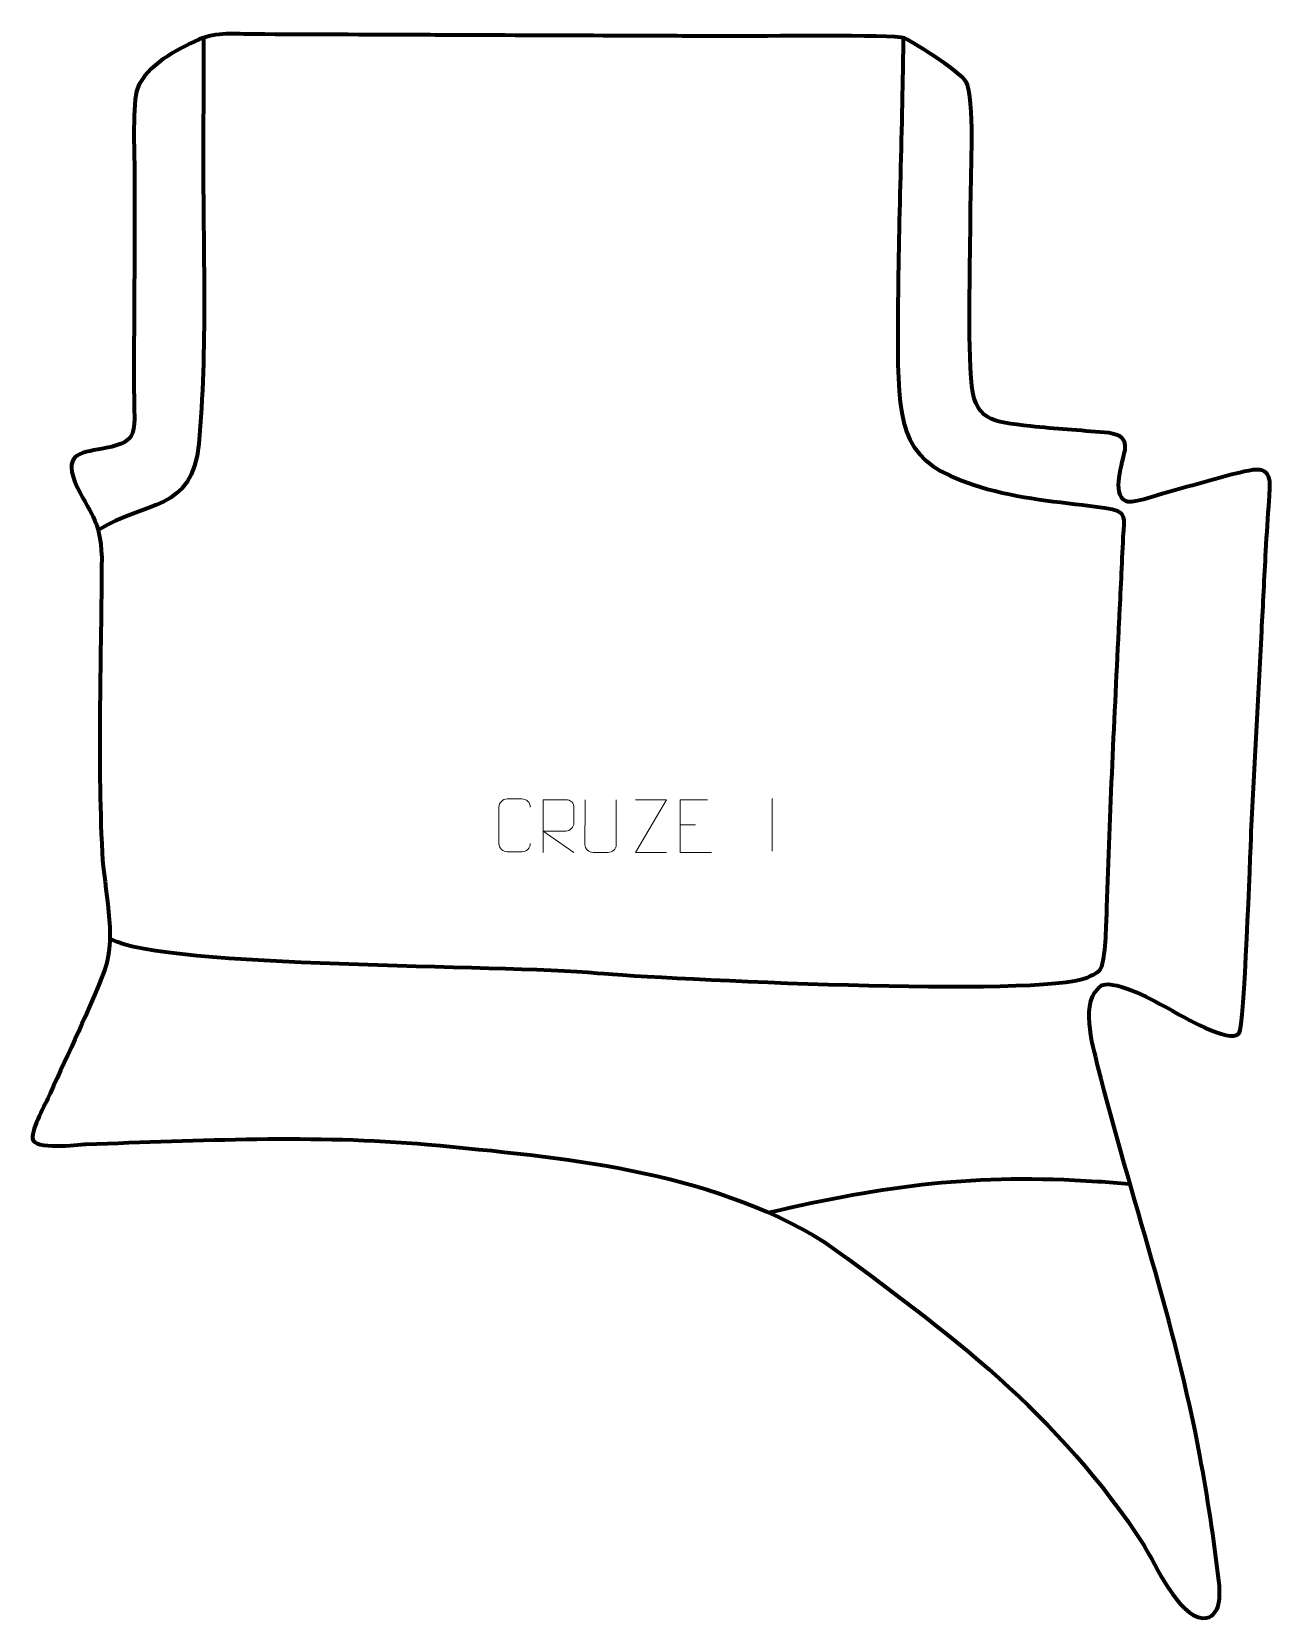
# Model space of a CAD drawing. Header units: millimetres. Extents: x 1465 to 2053, y 176 to 927.
import ezdxf

# ---------------------------------------------------------------- set-up
doc = ezdxf.new("R2010")
doc.units = ezdxf.units.MM
doc.header["$MEASUREMENT"] = 0
doc.layers.add('layer 2', color=7, linetype='Continuous')
doc.layers.add('layer 3', color=7, linetype='Continuous')

msp = doc.modelspace()

# ---------------------------------------------------------------- linework, layer by layer
at = {"layer": 'layer 2', "color": 142, "lineweight": 158}
for points, knots in [([(1546.7273, 924.8343), (1546.6505, 906.4122), (1546.5737, 887.9903), (1546.4968, 869.5682), (1546.4968, 869.5682), (1546.4184, 824.5134), (1548.5114, 777.0322), (1544.4352, 732.2934), (1544.4352, 732.2934), (1541.5086, 700.1719), (1518.873, 705.3337), (1496.7625, 691.5324)], [0, 0, 0, 0, 0.25, 0.25, 0.25, 0.25, 0.5, 0.5, 0.5, 0.5, 1, 1, 1, 1]), ([(1877.9745, 924.9667), (1877.8675, 918.6286), (1877.7605, 912.2906), (1877.6536, 905.9525), (1877.6536, 905.9525), (1876.8603, 860.7758), (1875.0114, 815.0339), (1875.4095, 769.9106), (1875.4095, 769.9106), (1876.2869, 733.9838), (1881.0099, 721.2156), (1917.8398, 710.9437), (1917.8398, 710.9437), (1936.624, 705.915), (1954.2825, 704.576), (1973.3827, 702.1001), (1973.3827, 702.1001), (1984.3531, 700.6657), (1982.4042, 697.6999), (1981.9607, 688.1015), (1981.9607, 688.1015), (1981.3624, 675.1563), (1980.7244, 662.2169), (1980.101, 649.2732), (1980.101, 649.2732), (1980.101, 649.2732), (1980.0554, 648.3261), (1980.0554, 648.3261), (1980.0554, 648.3261), (1977.8809, 603.0501), (1975.5365, 558.1635), (1974.1902, 512.8289), (1974.1902, 512.8289), (1974.054, 508.245), (1973.8104, 493.4585), (1972.159, 486.2907), (1972.159, 486.2907), (1971.1457, 481.892), (1969.2641, 481.5399), (1964.9891, 479.635), (1964.9891, 479.635), (1943.2746, 469.9598), (1762.6732, 479.007), (1733.1577, 481.6865), (1733.1577, 481.6865), (1687.7242, 485.9018), (1529.3351, 483.9242), (1502.7327, 497.8254)], [0, 0, 0, 0, 0.07692308, 0.07692308, 0.07692308, 0.07692308, 0.15384615, 0.15384615, 0.15384615, 0.15384615, 0.23076923, 0.23076923, 0.23076923, 0.23076923, 0.30769231, 0.30769231, 0.30769231, 0.30769231, 0.38461538, 0.38461538, 0.38461538, 0.38461538, 0.46153846, 0.46153846, 0.46153846, 0.46153846, 0.53846154, 0.53846154, 0.53846154, 0.53846154, 0.61538462, 0.61538462, 0.61538462, 0.61538462, 0.69230769, 0.69230769, 0.69230769, 0.69230769, 0.76923077, 0.76923077, 0.76923077, 0.76923077, 0.84615385, 0.84615385, 0.84615385, 0.84615385, 1, 1, 1, 1]), ([(1814.0332, 368.4611), (1870.2632, 381.5496), (1912.1022, 387.003), (1969.8355, 383.2146), (1969.8355, 383.2146), (1974.8707, 382.8842), (1979.8978, 382.5015), (1984.9265, 382.083)], [0, 0, 0, 0, 0.33333333, 0.33333333, 0.33333333, 0.33333333, 1, 1, 1, 1])]:
    msp.add_open_spline(points, degree=3, knots=knots, dxfattribs=at)
at = {"layer": 'layer 3', "color": 242, "lineweight": 158}
msp.add_open_spline([(1544.3714, 923.6868), (1552.6833, 927.4175), (1561.8774, 926.247), (1570.7338, 926.2108), (1570.7338, 926.2108), (1597.0533, 926.1033), (1623.3729, 925.998), (1649.6924, 925.8914), (1649.6924, 925.8914), (1661.4235, 925.8438), (1673.1547, 925.7963), (1684.8859, 925.7488), (1684.8859, 925.7488), (1709.6164, 925.6486), (1734.347, 925.5484), (1759.0776, 925.4483), (1759.0776, 925.4483), (1771.7599, 925.3969), (1784.4422, 925.3455), (1797.1246, 925.2942), (1797.1246, 925.2942), (1808.0957, 925.2706), (1873.3741, 926.1008), (1878.5432, 924.3993), (1878.5432, 924.3993), (1884.054, 921.4932), (1907.034, 907.4122), (1908.4065, 902.3396), (1908.4065, 902.3396), (1911.7803, 889.0666), (1909.8149, 857.942), (1909.8022, 842.6252), (1909.8022, 842.6252), (1909.723, 816.5254), (1908.5666, 789.4873), (1910.0356, 763.5007), (1910.0356, 763.5007), (1911.4438, 742.6852), (1919.8323, 742.9485), (1938.1903, 740.6966), (1938.1903, 740.6966), (1949.9908, 739.3416), (1961.4996, 738.7361), (1973.2615, 737.6941), (1973.2615, 737.6941), (1978.5954, 737.2215), (1984.0543, 736.1128), (1982.9565, 729.5019), (1982.9565, 729.5019), (1982.043, 724.0001), (1976.3398, 708.3673), (1983.2785, 705.213), (1983.2785, 705.213), (1983.2785, 705.213), (1984.1979, 704.8742), (1984.1979, 704.8742), (1984.1979, 704.8742), (1988.7159, 704.5091), (2000.7507, 708.8898), (2006.1096, 710.2853), (2006.1096, 710.2853), (2017.6513, 713.3333), (2029.9218, 717.2584), (2041.5083, 719.6412), (2041.5083, 719.6412), (2053.1254, 722.0304), (2051.7294, 714.5321), (2051.164, 705.703), (2051.164, 705.703), (2050.6481, 697.6473), (2050.0445, 689.7654), (2049.6306, 681.6817), (2049.6306, 681.6817), (2049.301, 675.3459), (2048.9714, 669.0101), (2048.6418, 662.6744), (2048.6418, 662.6744), (2048.3121, 656.3386), (2047.9825, 650.0029), (2047.6529, 643.6671), (2047.6529, 643.6671), (2046.0048, 611.9884), (2044.3566, 580.3096), (2042.7085, 548.6308), (2042.7085, 548.6308), (2042.2254, 538.1987), (2039.4294, 456.1252), (2037.013, 453.3097), (2037.013, 453.3097), (2032.5051, 448.0574), (2009.4809, 461.7839), (2004.1, 464.7058), (2004.1, 464.7058), (1997.4623, 468.3102), (1979.2258, 478.7337), (1972.0067, 476.0776), (1972.0067, 476.0776), (1961.1381, 468.8112), (1967.6566, 447.9721), (1970.1372, 437.6077), (1970.1372, 437.6077), (1985.6266, 375.785), (2006.6664, 316.2847), (2018.3839, 253.4236), (2018.3839, 253.4236), (2022.0397, 233.8117), (2025.0081, 214.0893), (2027.3452, 194.2775), (2027.3452, 194.2775), (2028.0558, 187.9074), (2028.8268, 176.7008), (2019.7334, 176.4127), (2019.7334, 176.4127), (2007.8627, 177.6224), (1997.6981, 201.5598), (1991.8397, 210.9625), (1991.8397, 210.9625), (1951.9688, 272.8356), (1899.0743, 312.0639), (1840.5738, 354.5938), (1840.5738, 354.5938), (1784.3027, 389.0138), (1716.8831, 394.5442), (1652.7481, 400.7225), (1652.7481, 400.7225), (1599.3289, 405.4448), (1544.6535, 402.6423), (1491.0979, 400.8399), (1491.0979, 400.8399), (1486.7696, 400.6345), (1466.5378, 397.9013), (1465.6322, 403.5373), (1465.6322, 403.5373), (1465.3244, 408.3378), (1471.766, 419.7761), (1474.0611, 424.8531), (1474.0611, 424.8531), (1482.7209, 443.9641), (1492.4812, 464.0443), (1500.0072, 483.5206), (1500.0072, 483.5206), (1505.5211, 500.1446), (1499.5531, 521.3023), (1498.6567, 538.8071), (1498.6567, 538.8071), (1496.3849, 585.5871), (1498.2303, 631.7352), (1498.4409, 678.4632), (1498.4409, 678.4632), (1497.8039, 697.6182), (1492.7024, 698.6902), (1485.7067, 714.3473), (1485.7067, 714.3473), (1480.4115, 728.5926), (1489.3698, 728.1188), (1500.6548, 730.3857), (1500.6548, 730.3857), (1515.9604, 733.4602), (1513.8869, 738.6752), (1513.7794, 752.6456), (1513.7794, 752.6456), (1513.5154, 788.9526), (1514.2303, 825.2746), (1513.9824, 861.5402), (1513.9824, 861.5402), (1513.9272, 869.6145), (1512.8978, 894.2707), (1515.3305, 900.5073), (1515.3305, 900.5073), (1519.6667, 911.624), (1534.0896, 919.0147), (1544.3714, 923.6868)], degree=3, knots=[0, 0, 0, 0, 0.02272727, 0.02272727, 0.02272727, 0.02272727, 0.04545455, 0.04545455, 0.04545455, 0.04545455, 0.06818182, 0.06818182, 0.06818182, 0.06818182, 0.09090909, 0.09090909, 0.09090909, 0.09090909, 0.11363636, 0.11363636, 0.11363636, 0.11363636, 0.13636364, 0.13636364, 0.13636364, 0.13636364, 0.15909091, 0.15909091, 0.15909091, 0.15909091, 0.18181818, 0.18181818, 0.18181818, 0.18181818, 0.20454545, 0.20454545, 0.20454545, 0.20454545, 0.22727273, 0.22727273, 0.22727273, 0.22727273, 0.25, 0.25, 0.25, 0.25, 0.27272727, 0.27272727, 0.27272727, 0.27272727, 0.29545455, 0.29545455, 0.29545455, 0.29545455, 0.31818182, 0.31818182, 0.31818182, 0.31818182, 0.34090909, 0.34090909, 0.34090909, 0.34090909, 0.36363636, 0.36363636, 0.36363636, 0.36363636, 0.38636364, 0.38636364, 0.38636364, 0.38636364, 0.40909091, 0.40909091, 0.40909091, 0.40909091, 0.43181818, 0.43181818, 0.43181818, 0.43181818, 0.45454545, 0.45454545, 0.45454545, 0.45454545, 0.47727273, 0.47727273, 0.47727273, 0.47727273, 0.5, 0.5, 0.5, 0.5, 0.52272727, 0.52272727, 0.52272727, 0.52272727, 0.54545455, 0.54545455, 0.54545455, 0.54545455, 0.56818182, 0.56818182, 0.56818182, 0.56818182, 0.59090909, 0.59090909, 0.59090909, 0.59090909, 0.61363636, 0.61363636, 0.61363636, 0.61363636, 0.63636364, 0.63636364, 0.63636364, 0.63636364, 0.65909091, 0.65909091, 0.65909091, 0.65909091, 0.68181818, 0.68181818, 0.68181818, 0.68181818, 0.70454545, 0.70454545, 0.70454545, 0.70454545, 0.72727273, 0.72727273, 0.72727273, 0.72727273, 0.75, 0.75, 0.75, 0.75, 0.77272727, 0.77272727, 0.77272727, 0.77272727, 0.79545455, 0.79545455, 0.79545455, 0.79545455, 0.81818182, 0.81818182, 0.81818182, 0.81818182, 0.84090909, 0.84090909, 0.84090909, 0.84090909, 0.86363636, 0.86363636, 0.86363636, 0.86363636, 0.88636364, 0.88636364, 0.88636364, 0.88636364, 0.90909091, 0.90909091, 0.90909091, 0.90909091, 0.93181818, 0.93181818, 0.93181818, 0.93181818, 0.95454545, 0.95454545, 0.95454545, 0.95454545, 1, 1, 1, 1], dxfattribs=at)
at = {"layer": 'layer 3', "color": 250, "lineweight": 9}
for points, knots in [([(1701.3739, 543.0969), (1701.2341, 540.7735), (1699.5569, 539.2939), (1697.4092, 539.2831), (1697.4092, 539.2831), (1695.0773, 539.2835), (1692.7454, 539.2835), (1690.4139, 539.2831), (1690.4139, 539.2831), (1688.4889, 539.1777), (1686.5168, 541.0622), (1686.528, 543.0795), (1686.528, 543.0795), (1686.5284, 548.8496), (1686.5284, 554.6193), (1686.528, 560.3886), (1686.528, 560.3886), (1686.5322, 562.5267), (1688.2789, 564.2459), (1690.4313, 564.2324), (1690.4313, 564.2324), (1692.757, 564.2324), (1695.0831, 564.2324), (1697.4092, 564.2324), (1697.4092, 564.2324), (1699.3558, 564.2679), (1701.3472, 562.7764), (1701.3739, 560.3388)], [0, 0, 0, 0, 0.125, 0.125, 0.125, 0.125, 0.25, 0.25, 0.25, 0.25, 0.375, 0.375, 0.375, 0.375, 0.5, 0.5, 0.5, 0.5, 0.625, 0.625, 0.625, 0.625, 0.75, 0.75, 0.75, 0.75, 1, 1, 1, 1]), ([(1707.3896, 538.9377), (1707.3896, 538.9377), (1707.3896, 563.8912), (1707.3896, 563.8912), (1707.3896, 563.8912), (1710.9844, 563.8912), (1714.5799, 563.8912), (1718.1751, 563.8912), (1718.1751, 563.8912), (1720.5004, 563.8535), (1722.0577, 562.3635), (1722.0536, 559.9971), (1722.0536, 559.9971), (1722.0532, 557.9616), (1722.0532, 554.9022), (1722.0536, 552.8662), (1722.0536, 552.8662), (1722.0471, 550.9907), (1720.2348, 549.0489), (1718.2253, 549.0298), (1718.2253, 549.0298), (1718.2253, 549.0298), (1707.3896, 549.0298), (1707.3896, 549.0298), (1707.3896, 549.0298), (1707.3896, 549.0298), (1722.0443, 538.9377), (1722.0443, 538.9377)], [0, 0, 0, 0, 0.125, 0.125, 0.125, 0.125, 0.25, 0.25, 0.25, 0.25, 0.375, 0.375, 0.375, 0.375, 0.5, 0.5, 0.5, 0.5, 0.625, 0.625, 0.625, 0.625, 0.75, 0.75, 0.75, 0.75, 1, 1, 1, 1]), ([(1741.987, 563.8914), (1741.9866, 558.3519), (1742.0824, 548.1501), (1742.0828, 542.6097), (1742.0828, 542.6097), (1741.943, 540.3702), (1740.2658, 538.944), (1738.1181, 538.9335), (1738.1181, 538.9335), (1735.7862, 538.9339), (1733.4543, 538.9339), (1731.1228, 538.9335), (1731.1228, 538.9335), (1729.1978, 538.832), (1727.2257, 540.6485), (1727.2369, 542.593), (1727.2369, 542.593), (1727.2372, 548.1549), (1727.3326, 558.3303), (1727.3322, 563.8914)], [0, 0, 0, 0, 0.16666667, 0.16666667, 0.16666667, 0.16666667, 0.33333333, 0.33333333, 0.33333333, 0.33333333, 0.5, 0.5, 0.5, 0.5, 0.66666667, 0.66666667, 0.66666667, 0.66666667, 1, 1, 1, 1]), ([(1765.8736, 538.934), (1765.8736, 538.934), (1751.2546, 538.934), (1751.2546, 538.934), (1751.2546, 538.934), (1751.2546, 538.934), (1765.8979, 563.8914), (1765.8979, 563.8914), (1765.8979, 563.8914), (1765.8979, 563.8914), (1751.2546, 563.8914), (1751.2546, 563.8914)], [0, 0, 0, 0, 0.25, 0.25, 0.25, 0.25, 0.5, 0.5, 0.5, 0.5, 1, 1, 1, 1]), ([(1785.2364, 563.895), (1785.2364, 563.895), (1772.3625, 563.895), (1772.3625, 563.895), (1772.3625, 563.895), (1772.3625, 563.895), (1772.3625, 538.9414), (1772.3625, 538.9414), (1772.3625, 538.9414), (1772.3625, 538.9414), (1787.2283, 538.9414), (1787.2283, 538.9414)], [0, 0, 0, 0, 0.25, 0.25, 0.25, 0.25, 0.5, 0.5, 0.5, 0.5, 1, 1, 1, 1])]:
    msp.add_open_spline(points, degree=3, knots=knots, dxfattribs=at)
for points in [[(1815.9466, 564.5024), (1815.9466, 564.5024), (1815.9466, 539.5283), (1815.9466, 539.5283)], [(1772.3625, 552.0153), (1772.3625, 552.0153), (1779.5306, 552.0153), (1779.5306, 552.0153)]]:
    msp.add_open_spline(points, degree=3, dxfattribs=at)

doc.saveas('drawing.dxf')
